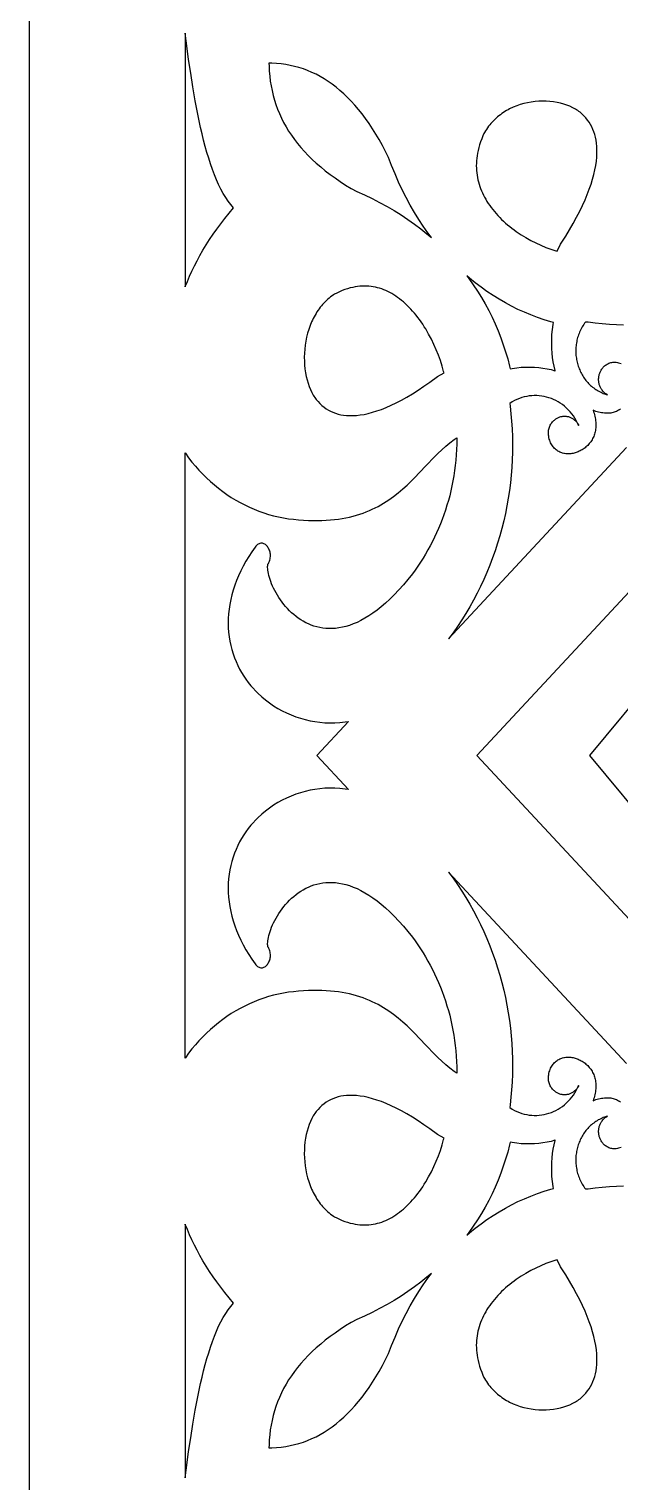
# Model space of a CAD drawing. Extents: x -170 to 170, y -482 to 482.
# Drawn here: x -170 to -56.4, y -290.5 to -11.2 of the extents above; entities that cross this region are included whole.
import ezdxf

# ---------------------------------------------------------------- set-up
doc = ezdxf.new("R2010")
doc.units = 0
doc.header["$MEASUREMENT"] = 0
doc.layers.add('LAYER_1', color=18, linetype='CONTINUOUS')

msp = doc.modelspace()

# ---------------------------------------------------------------- linework, layer by layer
at = {"layer": 'LAYER_1'}
for points in [[(170, -482.5), (170, 482.5), (-170, 482.5), (-170, -482.5)], [(-139.98, -60.67), (-139.58, -59.68), (-139.16, -58.69), (-138.71, -57.69), (-138.22, -56.69), (-137.71, -55.69), (-137.16, -54.68), (-136.58, -53.67), (-135.96, -52.65), (-135.31, -51.64), (-134.63, -50.62), (-133.91, -49.6), (-133.16, -48.58), (-132.37, -47.56), (-131.54, -46.53), (-130.68, -45.51), (-130.95, -45.22), (-131.21, -44.92), (-131.46, -44.6), (-131.71, -44.26), (-132.2, -43.55), (-132.67, -42.78), (-133.12, -41.95), (-133.56, -41.07), (-133.97, -40.15), (-134.37, -39.18), (-134.76, -38.16), (-135.12, -37.1), (-135.48, -36.01), (-135.82, -34.88), (-136.14, -33.72), (-136.45, -32.53), (-136.75, -31.31), (-137.04, -30.07), (-137.31, -28.81), (-137.58, -27.53), (-137.83, -26.23), (-138.07, -24.93), (-138.53, -22.29), (-138.94, -19.63), (-139.33, -16.98), (-139.69, -14.36), (-140, -11.92), (-140, -60.74)], [(-123.88, -18.28), (-123.83, -19.25), (-123.75, -20.2), (-123.63, -21.15), (-123.48, -22.08), (-123.3, -23), (-123.08, -23.9), (-122.83, -24.8), (-122.55, -25.68), (-122.23, -26.56), (-121.88, -27.42), (-121.49, -28.27), (-121.07, -29.11), (-120.61, -29.94), (-120.11, -30.76), (-119.58, -31.57), (-119.01, -32.36), (-118.4, -33.15), (-117.76, -33.93), (-117.07, -34.7), (-116.35, -35.46), (-115.59, -36.21), (-114.79, -36.94), (-113.95, -37.67), (-113.07, -38.39), (-112.16, -39.09), (-111.2, -39.79), (-110.19, -40.47), (-109.15, -41.14), (-108.07, -41.8), (-107, -42.42), (-105.55, -43.05), (-104.07, -43.75), (-102.62, -44.48), (-101.2, -45.25), (-99.83, -46.05), (-98.49, -46.89), (-97.2, -47.75), (-95.94, -48.65), (-94.71, -49.57), (-93.53, -50.53), (-92.68, -51.26), (-93.36, -50.35), (-94.25, -49.07), (-95.11, -47.76), (-95.94, -46.4), (-96.75, -45.01), (-97.52, -43.57), (-98.27, -42.09), (-98.98, -40.57), (-99.66, -39.01), (-100.31, -37.41), (-100.9, -35.86), (-101.47, -34.71), (-102.09, -33.55), (-102.71, -32.42), (-103.35, -31.35), (-103.99, -30.32), (-104.65, -29.33), (-105.31, -28.38), (-105.99, -27.48), (-106.68, -26.62), (-107.37, -25.8), (-108.08, -25.02), (-108.79, -24.29), (-109.52, -23.6), (-110.25, -22.94), (-110.99, -22.33), (-111.74, -21.76), (-112.51, -21.23), (-113.28, -20.73), (-114.06, -20.28), (-114.85, -19.86), (-115.65, -19.48), (-116.46, -19.14), (-117.28, -18.83), (-118.12, -18.56), (-118.96, -18.33), (-119.81, -18.13), (-120.68, -17.97), (-121.56, -17.85), (-122.44, -17.76), (-123.35, -17.71), (-123.89, -17.7)], [(-84.03, -37.91), (-84, -38.36), (-83.96, -38.81), (-83.9, -39.26), (-83.83, -39.69), (-83.74, -40.13), (-83.64, -40.56), (-83.51, -40.98), (-83.38, -41.41), (-83.23, -41.83), (-83.06, -42.25), (-82.88, -42.66), (-82.68, -43.07), (-82.47, -43.48), (-82.24, -43.89), (-81.99, -44.3), (-81.74, -44.7), (-81.46, -45.09), (-81.18, -45.49), (-80.88, -45.88), (-80.56, -46.26), (-80.24, -46.64), (-79.9, -47.01), (-79.54, -47.38), (-79.18, -47.75), (-78.8, -48.1), (-78.41, -48.45), (-78.02, -48.8), (-77.61, -49.14), (-77.19, -49.46), (-76.76, -49.79), (-76.35, -50.08), (-75.44, -50.7), (-74.52, -51.26), (-73.58, -51.79), (-72.63, -52.28), (-71.66, -52.72), (-70.69, -53.13), (-69.72, -53.49), (-68.76, -53.8), (-68.51, -53.87), (-67.86, -52.53), (-66.86, -50.97), (-66.11, -49.74), (-65.41, -48.53), (-64.76, -47.35), (-64.17, -46.2), (-63.63, -45.09), (-63.14, -44), (-62.71, -42.95), (-62.32, -41.93), (-61.98, -40.95), (-61.69, -40), (-61.45, -39.09), (-61.25, -38.21), (-61.09, -37.37), (-60.97, -36.57), (-60.9, -35.81), (-60.86, -35.08), (-60.85, -34.39), (-60.88, -33.73), (-60.94, -33.11), (-61.03, -32.52), (-61.14, -31.96), (-61.28, -31.43), (-61.45, -30.92), (-61.64, -30.44), (-61.86, -29.97), (-62.1, -29.52), (-62.38, -29.08), (-62.68, -28.65), (-63.01, -28.24), (-63.38, -27.83), (-63.76, -27.45), (-63.91, -27.32), (-64.11, -27.16), (-64.32, -27), (-64.54, -26.84), (-64.77, -26.69), (-64.98, -26.56), (-65.52, -26.27), (-66.06, -26.01), (-66.64, -25.78), (-67.24, -25.57), (-67.87, -25.4), (-68.53, -25.25), (-69.2, -25.14), (-69.89, -25.06), (-70.59, -25.01), (-71.31, -25), (-72.03, -25.02), (-72.75, -25.08), (-73.47, -25.18), (-74.19, -25.31), (-74.9, -25.48), (-75.59, -25.68), (-76.28, -25.92), (-76.95, -26.19), (-77.63, -26.51), (-77.92, -26.66), (-78.23, -26.84), (-78.53, -27.02), (-78.83, -27.21), (-79.12, -27.41), (-79.41, -27.62), (-79.69, -27.84), (-79.96, -28.06), (-80.23, -28.29), (-80.49, -28.53), (-80.74, -28.78), (-80.98, -29.03), (-81.22, -29.3), (-81.45, -29.57), (-81.67, -29.85), (-81.89, -30.14), (-82.09, -30.44), (-82.29, -30.74), (-82.48, -31.06), (-82.58, -31.25), (-82.78, -31.7), (-83.01, -32.28), (-83.22, -32.85), (-83.4, -33.4), (-83.56, -33.95), (-83.69, -34.48), (-83.8, -35), (-83.88, -35.51), (-83.95, -36.01), (-84, -36.5), (-84.03, -36.97), (-84.04, -37.44)], [(-85.45, -59.14), (-84.62, -60.32), (-83.82, -61.53), (-83.06, -62.76), (-82.34, -64), (-81.66, -65.27), (-81.02, -66.55), (-80.42, -67.86), (-79.86, -69.17), (-79.34, -70.51), (-78.86, -71.86), (-78.41, -73.22), (-78.01, -74.59), (-77.64, -75.98), (-77.52, -76.49), (-77.13, -76.41), (-76.25, -76.28), (-75.39, -76.19), (-74.54, -76.15), (-73.69, -76.14), (-72.86, -76.17), (-72.04, -76.23), (-71.24, -76.34), (-70.45, -76.47), (-69.68, -76.64), (-68.92, -76.85), (-68.88, -76.86), (-68.89, -76.82), (-69.08, -76), (-69.24, -75.17), (-69.37, -74.32), (-69.46, -73.46), (-69.52, -72.58), (-69.55, -71.68), (-69.54, -70.78), (-69.5, -69.86), (-69.42, -68.93), (-69.3, -67.99), (-69.23, -67.56), (-69.69, -67.43), (-70.99, -67.04), (-72.26, -66.61), (-73.53, -66.13), (-74.79, -65.61), (-76.03, -65.05), (-77.25, -64.44), (-78.46, -63.8), (-79.66, -63.11), (-80.83, -62.38), (-81.99, -61.6), (-83.13, -60.79), (-84.25, -59.93), (-85.36, -59.04), (-85.86, -58.6)], [(-117.09, -75.01), (-117.04, -75.77), (-116.97, -76.51), (-116.86, -77.24), (-116.73, -77.94), (-116.56, -78.62), (-116.37, -79.27), (-116.16, -79.89), (-115.92, -80.47), (-115.64, -81.05), (-115.52, -81.28), (-115.38, -81.53), (-115.24, -81.76), (-115.09, -81.99), (-114.94, -82.21), (-114.82, -82.36), (-114.46, -82.78), (-114.09, -83.17), (-113.7, -83.53), (-113.3, -83.85), (-112.9, -84.15), (-112.48, -84.41), (-112.04, -84.64), (-111.59, -84.85), (-111.12, -85.03), (-110.62, -85.18), (-110.1, -85.31), (-109.56, -85.4), (-108.98, -85.46), (-108.37, -85.49), (-107.72, -85.49), (-107.05, -85.45), (-106.34, -85.36), (-105.59, -85.24), (-104.81, -85.07), (-104, -84.85), (-103.15, -84.59), (-102.27, -84.28), (-101.35, -83.92), (-100.41, -83.5), (-99.43, -83.03), (-98.42, -82.5), (-97.38, -81.92), (-96.32, -81.29), (-95.22, -80.59), (-94.1, -79.84), (-92.95, -79.03), (-91.5, -77.96), (-90.25, -77.26), (-90.32, -76.99), (-90.61, -75.95), (-90.94, -74.91), (-91.32, -73.87), (-91.73, -72.83), (-92.19, -71.8), (-92.68, -70.79), (-93.2, -69.81), (-93.77, -68.82), (-94.05, -68.38), (-94.35, -67.92), (-94.66, -67.47), (-94.97, -67.03), (-95.29, -66.6), (-95.61, -66.19), (-95.95, -65.78), (-96.28, -65.39), (-96.63, -65.01), (-96.98, -64.64), (-97.33, -64.29), (-97.69, -63.95), (-98.05, -63.63), (-98.41, -63.32), (-98.78, -63.03), (-99.16, -62.75), (-99.53, -62.49), (-99.91, -62.25), (-100.29, -62.02), (-100.67, -61.8), (-101.06, -61.61), (-101.45, -61.43), (-101.84, -61.27), (-102.23, -61.12), (-102.63, -60.99), (-103.03, -60.88), (-103.43, -60.78), (-103.84, -60.7), (-104.25, -60.64), (-104.67, -60.59), (-105.1, -60.57), (-105.53, -60.56), (-105.96, -60.57), (-106.41, -60.6), (-106.86, -60.65), (-107.33, -60.72), (-107.8, -60.82), (-108.28, -60.93), (-108.78, -61.08), (-109.28, -61.24), (-109.8, -61.44), (-110.33, -61.66), (-110.87, -61.91), (-111.29, -62.12), (-111.46, -62.23), (-111.76, -62.44), (-112.04, -62.65), (-112.32, -62.87), (-112.59, -63.1), (-112.85, -63.34), (-113.1, -63.59), (-113.35, -63.84), (-113.58, -64.1), (-113.81, -64.37), (-114.04, -64.65), (-114.25, -64.94), (-114.46, -65.23), (-114.66, -65.53), (-114.85, -65.84), (-115.04, -66.15), (-115.22, -66.48), (-115.39, -66.81), (-115.55, -67.14), (-115.69, -67.45), (-115.99, -68.18), (-116.24, -68.9), (-116.46, -69.64), (-116.65, -70.39), (-116.81, -71.15), (-116.93, -71.92), (-117.02, -72.7), (-117.08, -73.47), (-117.1, -74.25)], [(-94.75, -188), (-94.26, -188.77), (-93.79, -189.56), (-93.33, -190.35), (-92.89, -191.16), (-92.46, -191.97), (-92.06, -192.8), (-91.66, -193.65), (-91.29, -194.5), (-90.93, -195.36), (-90.59, -196.24), (-90.27, -197.13), (-89.96, -198.03), (-89.68, -198.94), (-89.41, -199.86), (-89.16, -200.79), (-88.93, -201.73), (-88.72, -202.69), (-88.53, -203.65), (-88.36, -204.63), (-88.21, -205.62), (-88.08, -206.62), (-87.97, -207.63), (-87.89, -208.65), (-87.82, -209.68), (-87.78, -210.73), (-87.76, -211.79), (-87.76, -211.94), (-87.88, -211.86), (-88.29, -211.57), (-89.12, -210.94), (-89.91, -210.29), (-90.67, -209.61), (-91.42, -208.91), (-92.14, -208.19), (-93.6, -206.69), (-95.05, -205.16), (-95.8, -204.38), (-96.57, -203.61), (-97.36, -202.84), (-98.19, -202.09), (-99.05, -201.36), (-99.94, -200.65), (-100.88, -199.98), (-101.38, -199.65), (-101.88, -199.33), (-102.4, -199.02), (-102.93, -198.73), (-103.47, -198.45), (-104.03, -198.18), (-104.6, -197.92), (-105.19, -197.68), (-105.8, -197.45), (-106.42, -197.24), (-107.06, -197.04), (-107.72, -196.86), (-108.4, -196.69), (-109.09, -196.54), (-109.81, -196.41), (-110.55, -196.3), (-111.3, -196.21), (-112.08, -196.13), (-112.88, -196.07), (-113.71, -196.04), (-114.55, -196.02), (-115.42, -196.02), (-116.32, -196.05), (-117.24, -196.09), (-118.19, -196.16), (-119.16, -196.25), (-120.13, -196.37), (-121.1, -196.53), (-122.06, -196.72), (-123.02, -196.94), (-123.96, -197.2), (-124.9, -197.5), (-125.82, -197.83), (-126.74, -198.19), (-127.64, -198.58), (-128.54, -199.01), (-129.42, -199.47), (-130.28, -199.95), (-131.13, -200.47), (-131.97, -201.02), (-132.79, -201.6), (-133.6, -202.21), (-134.38, -202.85), (-135.15, -203.51), (-135.9, -204.21), (-136.63, -204.93), (-137.34, -205.68), (-138.03, -206.46), (-138.69, -207.26), (-139.33, -208.09), (-139.95, -208.95), (-140, -209.02), (-140, -92.65), (-139.95, -92.72), (-139.33, -93.58), (-138.69, -94.41), (-138.03, -95.21), (-137.34, -95.99), (-136.63, -96.74), (-135.9, -97.46), (-135.15, -98.15), (-134.38, -98.82), (-133.6, -99.46), (-132.79, -100.07), (-131.97, -100.65), (-131.13, -101.2), (-130.28, -101.72), (-129.42, -102.2), (-128.54, -102.66), (-127.64, -103.09), (-126.74, -103.48), (-125.82, -103.84), (-124.9, -104.17), (-123.96, -104.47), (-123.02, -104.73), (-122.06, -104.95), (-121.1, -105.14), (-120.13, -105.3), (-119.16, -105.42), (-118.19, -105.51), (-117.24, -105.58), (-116.32, -105.62), (-115.42, -105.65), (-114.55, -105.65), (-113.71, -105.63), (-112.88, -105.6), (-112.08, -105.54), (-111.3, -105.46), (-110.55, -105.37), (-109.81, -105.26), (-109.09, -105.13), (-108.4, -104.98), (-107.72, -104.81), (-107.06, -104.63), (-106.42, -104.43), (-105.8, -104.22), (-105.19, -103.99), (-104.6, -103.75), (-104.03, -103.49), (-103.47, -103.22), (-102.93, -102.94), (-102.4, -102.64), (-101.88, -102.34), (-101.38, -102.02), (-100.88, -101.69), (-99.94, -101.02), (-99.05, -100.31), (-98.19, -99.58), (-97.36, -98.83), (-96.57, -98.06), (-95.8, -97.29), (-95.05, -96.51), (-93.6, -94.98), (-92.14, -93.48), (-91.42, -92.76), (-90.67, -92.06), (-89.91, -91.38), (-89.12, -90.73), (-88.29, -90.1), (-87.88, -89.81), (-87.76, -89.73), (-87.76, -89.88), (-87.78, -90.94), (-87.82, -91.99), (-87.89, -93.02), (-87.97, -94.04), (-88.08, -95.05), (-88.21, -96.05), (-88.36, -97.04), (-88.53, -98.02), (-88.72, -98.98), (-88.93, -99.94), (-89.16, -100.88), (-89.41, -101.81), (-89.68, -102.73), (-89.96, -103.64), (-90.27, -104.54), (-90.59, -105.43), (-90.93, -106.31), (-91.29, -107.17), (-91.66, -108.02), (-92.06, -108.87), (-92.46, -109.7), (-92.89, -110.51), (-93.33, -111.32), (-93.79, -112.11), (-94.26, -112.9), (-94.75, -113.67), (-95.25, -114.42), (-95.77, -115.17), (-96.28, -115.88), (-97.17, -116.98), (-98.06, -118.03), (-98.93, -119.01), (-99.8, -119.92), (-100.65, -120.76), (-101.48, -121.53), (-102.31, -122.24), (-103.12, -122.88), (-103.92, -123.47), (-104.7, -123.99), (-105.47, -124.46), (-106.22, -124.88), (-106.96, -125.24), (-107.69, -125.54), (-108.4, -125.81), (-109.1, -126.02), (-109.78, -126.19), (-110.44, -126.31), (-111.1, -126.39), (-111.73, -126.44), (-112.35, -126.44), (-112.96, -126.41), (-113.56, -126.34), (-114.13, -126.24), (-114.7, -126.11), (-115.25, -125.95), (-115.79, -125.76), (-116.31, -125.54), (-116.81, -125.3), (-117.31, -125.03), (-117.78, -124.74), (-118.25, -124.43), (-118.69, -124.1), (-119.13, -123.75), (-119.54, -123.38), (-119.94, -123), (-120.33, -122.6), (-120.69, -122.19), (-121.04, -121.77), (-121.38, -121.35), (-121.69, -120.91), (-121.99, -120.47), (-122.27, -120.02), (-122.53, -119.58), (-122.77, -119.13), (-123, -118.69), (-123.2, -118.25), (-123.38, -117.82), (-123.55, -117.39), (-123.69, -116.98), (-123.82, -116.58), (-123.92, -116.2), (-124, -115.84), (-124.07, -115.51), (-124.11, -115.2), (-124.14, -114.92), (-124.15, -114.68), (-124.15, -114.47), (-124.14, -114.31), (-124.12, -114.19), (-124.1, -114.12), (-124.09, -114.08), (-124.09, -114.07), (-124.01, -113.94), (-123.9, -113.72), (-123.8, -113.5), (-123.72, -113.27), (-123.67, -113.04), (-123.63, -112.82), (-123.61, -112.59), (-123.61, -112.37), (-123.62, -112.15), (-123.65, -111.94), (-123.69, -111.73), (-123.74, -111.53), (-123.81, -111.33), (-123.89, -111.15), (-123.98, -110.98), (-124.08, -110.81), (-124.2, -110.66), (-124.31, -110.52), (-124.44, -110.4), (-124.57, -110.29), (-124.71, -110.2), (-124.86, -110.13), (-125.01, -110.07), (-125.16, -110.03), (-125.31, -110.02), (-125.47, -110.03), (-125.63, -110.05), (-125.79, -110.11), (-125.94, -110.19), (-126.1, -110.29), (-126.25, -110.42), (-126.4, -110.58), (-126.54, -110.77), (-127.16, -111.66), (-127.76, -112.58), (-128.32, -113.49), (-128.83, -114.41), (-129.3, -115.34), (-129.73, -116.26), (-130.12, -117.18), (-130.46, -118.1), (-130.76, -119.02), (-131.02, -119.94), (-131.24, -120.86), (-131.42, -121.78), (-131.56, -122.69), (-131.66, -123.6), (-131.71, -124.5), (-131.73, -125.4), (-131.71, -126.28), (-131.64, -127.15), (-131.54, -128.01), (-131.41, -128.85), (-131.23, -129.68), (-131.03, -130.48), (-130.79, -131.27), (-130.52, -132.04), (-130.22, -132.78), (-129.89, -133.51), (-129.53, -134.21), (-129.15, -134.89), (-128.74, -135.55), (-128.31, -136.18), (-127.86, -136.8), (-127.37, -137.42), (-126, -138.88), (-125.28, -139.55), (-124.54, -140.16), (-123.78, -140.74), (-122.99, -141.27), (-122.18, -141.77), (-121.35, -142.23), (-120.5, -142.65), (-119.63, -143.03), (-118.74, -143.37), (-117.84, -143.67), (-116.92, -143.93), (-115.99, -144.14), (-115.05, -144.32), (-114.1, -144.44), (-113.15, -144.53), (-112.18, -144.56), (-111.22, -144.55), (-110.24, -144.49), (-109.27, -144.39), (-108.62, -144.28), (-114.71, -150.83), (-108.62, -157.39), (-109.27, -157.28), (-110.24, -157.18), (-111.22, -157.12), (-112.18, -157.11), (-113.15, -157.14), (-114.1, -157.23), (-115.05, -157.35), (-115.99, -157.52), (-116.92, -157.74), (-117.84, -158), (-118.74, -158.3), (-119.63, -158.64), (-120.5, -159.02), (-121.35, -159.44), (-122.18, -159.9), (-122.99, -160.4), (-123.78, -160.93), (-124.54, -161.51), (-125.28, -162.12), (-126, -162.79), (-127.37, -164.25), (-127.86, -164.87), (-128.31, -165.49), (-128.74, -166.12), (-129.15, -166.78), (-129.53, -167.46), (-129.89, -168.16), (-130.22, -168.89), (-130.52, -169.63), (-130.79, -170.4), (-131.03, -171.19), (-131.23, -171.99), (-131.41, -172.82), (-131.54, -173.66), (-131.64, -174.52), (-131.71, -175.39), (-131.73, -176.27), (-131.71, -177.17), (-131.66, -178.07), (-131.56, -178.98), (-131.42, -179.89), (-131.24, -180.81), (-131.02, -181.73), (-130.76, -182.65), (-130.46, -183.57), (-130.12, -184.49), (-129.73, -185.41), (-129.3, -186.33), (-128.83, -187.26), (-128.32, -188.18), (-127.76, -189.09), (-127.16, -190.01), (-126.54, -190.9), (-126.4, -191.09), (-126.25, -191.25), (-126.1, -191.38), (-125.94, -191.48), (-125.79, -191.56), (-125.63, -191.62), (-125.47, -191.64), (-125.31, -191.65), (-125.16, -191.64), (-125.01, -191.6), (-124.86, -191.54), (-124.71, -191.47), (-124.57, -191.38), (-124.44, -191.27), (-124.31, -191.15), (-124.2, -191.01), (-124.08, -190.86), (-123.98, -190.69), (-123.89, -190.52), (-123.81, -190.34), (-123.74, -190.14), (-123.69, -189.94), (-123.65, -189.73), (-123.62, -189.52), (-123.61, -189.3), (-123.61, -189.08), (-123.63, -188.85), (-123.67, -188.63), (-123.72, -188.4), (-123.8, -188.17), (-123.9, -187.95), (-124.01, -187.73), (-124.09, -187.6), (-124.09, -187.59), (-124.1, -187.55), (-124.12, -187.48), (-124.14, -187.36), (-124.15, -187.2), (-124.15, -186.99), (-124.14, -186.75), (-124.11, -186.47), (-124.07, -186.16), (-124, -185.83), (-123.92, -185.47), (-123.82, -185.09), (-123.69, -184.69), (-123.55, -184.28), (-123.38, -183.85), (-123.2, -183.42), (-123, -182.98), (-122.77, -182.54), (-122.53, -182.09), (-122.27, -181.65), (-121.99, -181.2), (-121.69, -180.76), (-121.38, -180.32), (-121.04, -179.9), (-120.69, -179.48), (-120.33, -179.07), (-119.94, -178.67), (-119.54, -178.29), (-119.13, -177.92), (-118.69, -177.57), (-118.25, -177.24), (-117.78, -176.93), (-117.31, -176.64), (-116.81, -176.37), (-116.31, -176.13), (-115.79, -175.91), (-115.25, -175.72), (-114.7, -175.56), (-114.13, -175.43), (-113.56, -175.33), (-112.96, -175.26), (-112.35, -175.23), (-111.73, -175.23), (-111.1, -175.28), (-110.44, -175.36), (-109.78, -175.48), (-109.1, -175.65), (-108.4, -175.86), (-107.69, -176.12), (-106.96, -176.43), (-106.22, -176.79), (-105.47, -177.21), (-104.7, -177.68), (-103.92, -178.2), (-103.12, -178.79), (-102.31, -179.43), (-101.48, -180.14), (-100.65, -180.91), (-99.8, -181.75), (-98.93, -182.66), (-98.06, -183.64), (-97.17, -184.69), (-96.28, -185.79), (-95.77, -186.5), (-95.25, -187.25)], [(-44.3, -193.47), (-45.15, -177.27), (-34.97, -166.32), (-49.37, -166.32), (-62.22, -150.83), (-49.37, -135.35), (-34.97, -135.35), (-45.15, -124.4), (-44.3, -108.2), (-83.94, -150.83)], [(-117.08, -228.2), (-117.02, -228.97), (-116.93, -229.75), (-116.81, -230.52), (-116.65, -231.28), (-116.46, -232.03), (-116.24, -232.77), (-115.99, -233.49), (-115.69, -234.22), (-115.55, -234.53), (-115.39, -234.86), (-115.22, -235.19), (-115.04, -235.51), (-114.85, -235.83), (-114.66, -236.14), (-114.46, -236.44), (-114.25, -236.73), (-114.04, -237.02), (-113.81, -237.3), (-113.58, -237.57), (-113.35, -237.83), (-113.1, -238.08), (-112.85, -238.33), (-112.59, -238.57), (-112.32, -238.8), (-112.04, -239.02), (-111.76, -239.23), (-111.46, -239.44), (-111.29, -239.55), (-110.87, -239.76), (-110.33, -240.01), (-109.8, -240.23), (-109.28, -240.43), (-108.78, -240.59), (-108.28, -240.74), (-107.8, -240.85), (-107.33, -240.95), (-106.86, -241.02), (-106.41, -241.07), (-105.96, -241.1), (-105.53, -241.11), (-105.1, -241.1), (-104.67, -241.08), (-104.25, -241.03), (-103.84, -240.97), (-103.43, -240.89), (-103.03, -240.79), (-102.63, -240.68), (-102.23, -240.55), (-101.84, -240.4), (-101.45, -240.24), (-101.06, -240.06), (-100.67, -239.87), (-100.29, -239.65), (-99.91, -239.42), (-99.53, -239.18), (-99.16, -238.92), (-98.78, -238.64), (-98.41, -238.35), (-98.05, -238.04), (-97.69, -237.72), (-97.33, -237.38), (-96.98, -237.03), (-96.63, -236.66), (-96.28, -236.28), (-95.95, -235.89), (-95.61, -235.48), (-95.29, -235.07), (-94.97, -234.64), (-94.66, -234.2), (-94.35, -233.75), (-94.05, -233.29), (-93.77, -232.84), (-93.2, -231.86), (-92.68, -230.88), (-92.19, -229.87), (-91.73, -228.84), (-91.32, -227.8), (-90.94, -226.76), (-90.61, -225.72), (-90.32, -224.68), (-90.25, -224.41), (-91.5, -223.71), (-92.95, -222.64), (-94.1, -221.83), (-95.22, -221.08), (-96.32, -220.38), (-97.38, -219.75), (-98.42, -219.17), (-99.43, -218.64), (-100.41, -218.17), (-101.35, -217.75), (-102.27, -217.39), (-103.15, -217.08), (-104, -216.82), (-104.81, -216.6), (-105.59, -216.43), (-106.34, -216.31), (-107.05, -216.22), (-107.72, -216.18), (-108.37, -216.18), (-108.98, -216.21), (-109.56, -216.27), (-110.1, -216.36), (-110.62, -216.49), (-111.12, -216.64), (-111.59, -216.82), (-112.04, -217.03), (-112.48, -217.26), (-112.9, -217.52), (-113.3, -217.82), (-113.7, -218.14), (-114.09, -218.5), (-114.46, -218.89), (-114.82, -219.31), (-114.94, -219.46), (-115.09, -219.68), (-115.24, -219.91), (-115.38, -220.14), (-115.52, -220.39), (-115.64, -220.62), (-115.92, -221.2), (-116.16, -221.78), (-116.37, -222.4), (-116.56, -223.05), (-116.73, -223.73), (-116.86, -224.43), (-116.97, -225.16), (-117.04, -225.9), (-117.09, -226.66), (-117.1, -227.42)], [(-85.36, -242.63), (-84.25, -241.74), (-83.13, -240.88), (-81.99, -240.06), (-80.83, -239.29), (-79.66, -238.56), (-78.46, -237.87), (-77.25, -237.23), (-76.03, -236.62), (-74.79, -236.06), (-73.53, -235.54), (-72.26, -235.06), (-70.99, -234.63), (-69.69, -234.24), (-69.23, -234.11), (-69.3, -233.68), (-69.42, -232.74), (-69.5, -231.81), (-69.54, -230.89), (-69.55, -229.99), (-69.52, -229.09), (-69.46, -228.21), (-69.37, -227.35), (-69.24, -226.5), (-69.08, -225.67), (-68.89, -224.85), (-68.88, -224.81), (-68.92, -224.82), (-69.68, -225.03), (-70.45, -225.2), (-71.24, -225.33), (-72.04, -225.44), (-72.86, -225.5), (-73.69, -225.53), (-74.54, -225.52), (-75.39, -225.48), (-76.25, -225.39), (-77.13, -225.26), (-77.52, -225.18), (-77.64, -225.69), (-78.01, -227.08), (-78.41, -228.45), (-78.86, -229.81), (-79.34, -231.16), (-79.86, -232.5), (-80.42, -233.81), (-81.02, -235.12), (-81.66, -236.4), (-82.34, -237.67), (-83.06, -238.91), (-83.82, -240.14), (-84.62, -241.35), (-85.45, -242.53), (-85.86, -243.07)], [(-139.69, -287.31), (-139.33, -284.69), (-138.94, -282.04), (-138.53, -279.38), (-138.07, -276.74), (-137.83, -275.44), (-137.58, -274.14), (-137.31, -272.86), (-137.04, -271.6), (-136.75, -270.36), (-136.45, -269.14), (-136.14, -267.95), (-135.82, -266.79), (-135.48, -265.66), (-135.12, -264.57), (-134.76, -263.51), (-134.37, -262.49), (-133.97, -261.52), (-133.56, -260.59), (-133.12, -259.72), (-132.67, -258.89), (-132.2, -258.12), (-131.71, -257.41), (-131.46, -257.07), (-131.21, -256.75), (-130.95, -256.45), (-130.68, -256.16), (-131.54, -255.14), (-132.37, -254.11), (-133.16, -253.09), (-133.91, -252.07), (-134.63, -251.05), (-135.31, -250.03), (-135.96, -249.02), (-136.58, -248), (-137.16, -246.99), (-137.71, -245.98), (-138.22, -244.98), (-138.71, -243.98), (-139.16, -242.98), (-139.58, -241.99), (-139.98, -241), (-140, -240.93), (-140, -289.75)], [(-84.03, -264.7), (-84, -265.17), (-83.95, -265.66), (-83.88, -266.16), (-83.8, -266.67), (-83.69, -267.19), (-83.56, -267.72), (-83.4, -268.27), (-83.22, -268.82), (-83.01, -269.39), (-82.78, -269.97), (-82.58, -270.42), (-82.48, -270.61), (-82.29, -270.93), (-82.09, -271.23), (-81.89, -271.53), (-81.67, -271.82), (-81.45, -272.1), (-81.22, -272.37), (-80.98, -272.64), (-80.74, -272.89), (-80.49, -273.14), (-80.23, -273.38), (-79.96, -273.61), (-79.69, -273.83), (-79.41, -274.05), (-79.12, -274.26), (-78.83, -274.46), (-78.53, -274.65), (-78.23, -274.83), (-77.92, -275.01), (-77.63, -275.16), (-76.95, -275.48), (-76.28, -275.75), (-75.59, -275.99), (-74.9, -276.19), (-74.19, -276.36), (-73.47, -276.49), (-72.75, -276.59), (-72.03, -276.65), (-71.31, -276.67), (-70.59, -276.66), (-69.89, -276.61), (-69.2, -276.53), (-68.53, -276.42), (-67.87, -276.27), (-67.24, -276.1), (-66.64, -275.89), (-66.06, -275.66), (-65.52, -275.4), (-64.98, -275.11), (-64.77, -274.98), (-64.54, -274.83), (-64.32, -274.67), (-64.11, -274.51), (-63.91, -274.35), (-63.76, -274.22), (-63.38, -273.84), (-63.01, -273.43), (-62.68, -273.02), (-62.38, -272.59), (-62.1, -272.15), (-61.86, -271.7), (-61.64, -271.23), (-61.45, -270.75), (-61.28, -270.24), (-61.14, -269.71), (-61.03, -269.15), (-60.94, -268.56), (-60.88, -267.94), (-60.85, -267.28), (-60.86, -266.59), (-60.9, -265.86), (-60.97, -265.1), (-61.09, -264.3), (-61.25, -263.46), (-61.45, -262.58), (-61.69, -261.67), (-61.98, -260.72), (-62.32, -259.74), (-62.71, -258.72), (-63.14, -257.67), (-63.63, -256.58), (-64.17, -255.47), (-64.76, -254.32), (-65.41, -253.14), (-66.11, -251.93), (-66.86, -250.7), (-67.86, -249.14), (-68.51, -247.8), (-68.76, -247.87), (-69.72, -248.18), (-70.69, -248.54), (-71.66, -248.95), (-72.63, -249.39), (-73.58, -249.88), (-74.52, -250.41), (-75.44, -250.97), (-76.35, -251.59), (-76.76, -251.88), (-77.19, -252.21), (-77.61, -252.53), (-78.02, -252.87), (-78.41, -253.21), (-78.8, -253.57), (-79.18, -253.92), (-79.54, -254.29), (-79.9, -254.65), (-80.24, -255.03), (-80.56, -255.41), (-80.88, -255.79), (-81.18, -256.18), (-81.46, -256.58), (-81.74, -256.97), (-81.99, -257.37), (-82.24, -257.78), (-82.47, -258.19), (-82.68, -258.6), (-82.88, -259.01), (-83.06, -259.42), (-83.23, -259.84), (-83.38, -260.26), (-83.51, -260.69), (-83.64, -261.11), (-83.74, -261.54), (-83.83, -261.98), (-83.9, -262.41), (-83.96, -262.86), (-84, -263.31), (-84.03, -263.76), (-84.04, -264.23)], [(-123.35, -283.96), (-122.44, -283.91), (-121.56, -283.82), (-120.68, -283.7), (-119.81, -283.54), (-118.96, -283.34), (-118.12, -283.11), (-117.28, -282.84), (-116.46, -282.53), (-115.65, -282.19), (-114.85, -281.81), (-114.06, -281.39), (-113.28, -280.94), (-112.51, -280.44), (-111.74, -279.91), (-110.99, -279.34), (-110.25, -278.73), (-109.52, -278.07), (-108.79, -277.38), (-108.08, -276.65), (-107.37, -275.87), (-106.68, -275.05), (-105.99, -274.19), (-105.31, -273.29), (-104.65, -272.34), (-103.99, -271.35), (-103.35, -270.32), (-102.71, -269.25), (-102.09, -268.12), (-101.47, -266.96), (-100.9, -265.81), (-100.31, -264.26), (-99.66, -262.66), (-98.98, -261.1), (-98.27, -259.58), (-97.52, -258.1), (-96.75, -256.66), (-95.94, -255.27), (-95.11, -253.91), (-94.25, -252.6), (-93.36, -251.32), (-92.68, -250.41), (-93.53, -251.14), (-94.71, -252.1), (-95.94, -253.02), (-97.2, -253.92), (-98.49, -254.78), (-99.83, -255.62), (-101.2, -256.42), (-102.62, -257.19), (-104.07, -257.92), (-105.55, -258.62), (-107, -259.25), (-108.07, -259.87), (-109.15, -260.53), (-110.19, -261.2), (-111.2, -261.88), (-112.16, -262.58), (-113.07, -263.28), (-113.95, -264), (-114.79, -264.73), (-115.59, -265.46), (-116.35, -266.21), (-117.07, -266.97), (-117.76, -267.74), (-118.4, -268.52), (-119.01, -269.31), (-119.58, -270.1), (-120.11, -270.91), (-120.61, -271.73), (-121.07, -272.56), (-121.49, -273.4), (-121.88, -274.25), (-122.23, -275.11), (-122.55, -275.99), (-122.83, -276.87), (-123.08, -277.77), (-123.3, -278.67), (-123.48, -279.59), (-123.63, -280.52), (-123.75, -281.47), (-123.83, -282.42), (-123.88, -283.39), (-123.89, -283.97)]]:
    msp.add_lwpolyline(points, close=True, dxfattribs=at)
for points in [[(-55.72, -68.06), (-57.1, -68.03), (-58.47, -67.97), (-59.84, -67.86), (-61.21, -67.72), (-62.57, -67.53), (-63.05, -67.49), (-63.22, -67.72), (-63.39, -67.96), (-63.54, -68.2), (-63.69, -68.44), (-63.83, -68.68), (-63.96, -68.93), (-64.08, -69.18), (-64.19, -69.43), (-64.3, -69.69), (-64.39, -69.95), (-64.48, -70.2), (-64.56, -70.46), (-64.63, -70.73), (-64.69, -70.99), (-64.75, -71.25), (-64.8, -71.52), (-64.84, -71.78), (-64.87, -72.05), (-64.89, -72.32), (-64.91, -72.58), (-64.92, -72.85), (-64.92, -73.12), (-64.91, -73.38), (-64.9, -73.65), (-64.88, -73.91), (-64.85, -74.17), (-64.81, -74.44), (-64.77, -74.7), (-64.72, -74.96), (-64.66, -75.21), (-64.59, -75.47), (-64.52, -75.72), (-64.44, -75.97), (-64.36, -76.22), (-64.26, -76.46), (-64.16, -76.7), (-64.06, -76.94), (-63.94, -77.18), (-63.82, -77.41), (-63.7, -77.64), (-63.56, -77.86), (-63.42, -78.08), (-63.28, -78.3), (-63.13, -78.51), (-62.97, -78.71), (-62.8, -78.91), (-62.63, -79.11), (-62.46, -79.3), (-62.27, -79.49), (-62.08, -79.67), (-61.89, -79.84), (-61.69, -80.01), (-61.48, -80.17), (-61.27, -80.32), (-61.05, -80.47), (-60.83, -80.61), (-60.6, -80.74), (-60.36, -80.87), (-60.12, -80.99), (-59.88, -81.1), (-59.63, -81.21), (-59.37, -81.3), (-59.11, -81.39), (-58.84, -81.47), (-59.04, -81.35), (-59.25, -81.21), (-59.44, -81.05), (-59.63, -80.87), (-59.74, -80.75), (-59.84, -80.62), (-59.94, -80.49), (-60.02, -80.35), (-60.1, -80.21), (-60.18, -80.07), (-60.25, -79.93), (-60.31, -79.78), (-60.36, -79.63), (-60.41, -79.48), (-60.44, -79.33), (-60.48, -79.17), (-60.5, -79.01), (-60.52, -78.86), (-60.53, -78.7), (-60.53, -78.54), (-60.53, -78.38), (-60.52, -78.22), (-60.5, -78.07), (-60.48, -77.91), (-60.45, -77.75), (-60.41, -77.6), (-60.36, -77.45), (-60.31, -77.3), (-60.25, -77.15), (-60.18, -77), (-60.11, -76.86), (-60.03, -76.72), (-59.94, -76.58), (-59.84, -76.45), (-59.74, -76.32), (-59.63, -76.19), (-59.5, -76.06), (-59.37, -75.93), (-59.23, -75.81), (-59.08, -75.69), (-58.92, -75.59), (-58.76, -75.5), (-58.58, -75.42), (-58.4, -75.35), (-58.21, -75.3), (-58.02, -75.25), (-57.81, -75.23), (-57.6, -75.21), (-57.38, -75.21), (-57.16, -75.23), (-56.93, -75.26), (-56.7, -75.31), (-56.45, -75.39), (-56.22, -75.47)], [(-56.32, -84.22), (-56.51, -84.35), (-56.7, -84.46), (-56.9, -84.56), (-57.11, -84.66), (-57.32, -84.75), (-57.53, -84.82), (-57.76, -84.88), (-57.98, -84.94), (-58.21, -84.98), (-58.45, -85.01), (-58.69, -85.03), (-58.93, -85.03), (-59.18, -85.02), (-59.43, -85), (-59.71, -84.97), (-59.99, -84.93), (-60.26, -84.88), (-60.53, -84.81), (-60.8, -84.74), (-61.07, -84.66), (-61.33, -84.56), (-61.58, -84.46), (-61.49, -84.73), (-61.4, -85.01), (-61.32, -85.3), (-61.25, -85.59), (-61.19, -85.88), (-61.14, -86.17), (-61.1, -86.47), (-61.08, -86.77), (-61.06, -87.04), (-61.05, -87.31), (-61.05, -87.57), (-61.07, -87.83), (-61.1, -88.08), (-61.14, -88.33), (-61.19, -88.57), (-61.25, -88.81), (-61.32, -89.04), (-61.39, -89.27), (-61.48, -89.49), (-61.58, -89.71), (-61.69, -89.91), (-61.8, -90.12), (-61.92, -90.31), (-62.05, -90.5), (-62.19, -90.69), (-62.33, -90.87), (-62.48, -91.04), (-62.63, -91.2), (-62.79, -91.36), (-62.96, -91.51), (-63.13, -91.65), (-63.31, -91.78), (-63.49, -91.91), (-63.67, -92.03), (-63.86, -92.14), (-64.05, -92.25), (-64.24, -92.34), (-64.44, -92.43), (-64.64, -92.51), (-64.84, -92.58), (-65.04, -92.65), (-65.24, -92.7), (-65.45, -92.75), (-65.65, -92.79), (-65.85, -92.81), (-66.06, -92.83), (-66.26, -92.84), (-66.46, -92.84), (-66.66, -92.83), (-66.86, -92.81), (-67.06, -92.79), (-67.25, -92.75), (-67.45, -92.7), (-67.63, -92.64), (-67.82, -92.57), (-68, -92.49), (-68.18, -92.4), (-68.35, -92.3), (-68.52, -92.19), (-68.68, -92.07), (-68.83, -91.94), (-68.99, -91.79), (-69.13, -91.64), (-69.27, -91.47), (-69.4, -91.29), (-69.52, -91.1), (-69.64, -90.9), (-69.75, -90.69), (-69.84, -90.46), (-69.93, -90.23), (-70.02, -89.98), (-70.09, -89.71), (-70.13, -89.46), (-70.16, -89.21), (-70.18, -88.97), (-70.18, -88.74), (-70.17, -88.51), (-70.14, -88.29), (-70.1, -88.08), (-70.05, -87.88), (-69.98, -87.68), (-69.91, -87.5), (-69.83, -87.32), (-69.73, -87.15), (-69.63, -86.99), (-69.52, -86.84), (-69.4, -86.69), (-69.27, -86.56), (-69.15, -86.44), (-69.03, -86.33), (-68.91, -86.23), (-68.78, -86.13), (-68.65, -86.04), (-68.51, -85.96), (-68.38, -85.89), (-68.24, -85.83), (-68.1, -85.77), (-67.96, -85.72), (-67.81, -85.68), (-67.67, -85.64), (-67.52, -85.62), (-67.38, -85.6), (-67.23, -85.59), (-67.08, -85.58), (-66.94, -85.59), (-66.79, -85.6), (-66.64, -85.62), (-66.5, -85.65), (-66.35, -85.68), (-66.21, -85.72), (-66.07, -85.77), (-65.93, -85.83), (-65.79, -85.89), (-65.66, -85.97), (-65.53, -86.05), (-65.4, -86.13), (-65.27, -86.23), (-65.15, -86.33), (-65.03, -86.44), (-64.92, -86.56), (-64.75, -86.76), (-64.61, -86.97), (-64.48, -87.19), (-64.36, -87.41), (-64.47, -87.16), (-64.58, -86.91), (-64.71, -86.67), (-64.83, -86.43), (-65.1, -85.97), (-65.39, -85.54), (-65.7, -85.12), (-66.03, -84.73), (-66.38, -84.35), (-66.74, -84), (-67.11, -83.68), (-67.5, -83.37), (-67.9, -83.09), (-68.32, -82.84), (-68.74, -82.6), (-69.18, -82.39), (-69.62, -82.21), (-70.07, -82.05), (-70.53, -81.91), (-71, -81.8), (-71.47, -81.72), (-71.94, -81.66), (-72.42, -81.63), (-72.9, -81.63), (-73.38, -81.65), (-73.86, -81.7), (-74.34, -81.78), (-74.82, -81.89), (-75.29, -82.02), (-75.77, -82.18), (-76.23, -82.38), (-76.69, -82.6), (-77.15, -82.85), (-77.59, -83.13), (-77.55, -83.65), (-77.38, -85.11), (-77.25, -86.58), (-77.15, -88.05), (-77.09, -89.53), (-77.06, -91.01), (-77.07, -92.49), (-77.12, -93.97), (-77.2, -95.45), (-77.32, -96.93), (-77.48, -98.41), (-77.67, -99.89), (-77.89, -101.36), (-78.15, -102.82), (-78.44, -104.28), (-78.77, -105.73), (-79.13, -107.17), (-79.52, -108.61), (-79.95, -110.03), (-80.41, -111.45), (-80.91, -112.85), (-81.44, -114.24), (-82, -115.62), (-82.59, -116.98), (-83.22, -118.32), (-83.88, -119.65), (-84.57, -120.96), (-85.29, -122.26), (-86.05, -123.53), (-86.83, -124.78), (-87.65, -126.01), (-88.5, -127.22), (-89.38, -128.41), (-55.17, -91.61)], [(-55.17, -210.06), (-89.38, -173.26), (-88.5, -174.45), (-87.65, -175.66), (-86.83, -176.89), (-86.05, -178.14), (-85.29, -179.41), (-84.57, -180.71), (-83.88, -182.02), (-83.22, -183.35), (-82.59, -184.69), (-82, -186.05), (-81.44, -187.43), (-80.91, -188.82), (-80.41, -190.22), (-79.95, -191.64), (-79.52, -193.06), (-79.13, -194.5), (-78.77, -195.94), (-78.44, -197.39), (-78.15, -198.85), (-77.89, -200.31), (-77.67, -201.78), (-77.48, -203.26), (-77.32, -204.74), (-77.2, -206.22), (-77.12, -207.7), (-77.07, -209.18), (-77.06, -210.66), (-77.09, -212.14), (-77.15, -213.62), (-77.25, -215.09), (-77.38, -216.56), (-77.55, -218.02), (-77.59, -218.54), (-77.15, -218.82), (-76.69, -219.07), (-76.23, -219.29), (-75.77, -219.49), (-75.29, -219.65), (-74.82, -219.78), (-74.34, -219.89), (-73.86, -219.97), (-73.38, -220.02), (-72.9, -220.04), (-72.42, -220.04), (-71.94, -220.01), (-71.47, -219.95), (-71, -219.87), (-70.53, -219.76), (-70.07, -219.62), (-69.62, -219.46), (-69.18, -219.28), (-68.74, -219.07), (-68.32, -218.83), (-67.9, -218.58), (-67.5, -218.3), (-67.11, -217.99), (-66.74, -217.67), (-66.38, -217.32), (-66.03, -216.94), (-65.7, -216.55), (-65.39, -216.13), (-65.1, -215.7), (-64.83, -215.24), (-64.71, -215), (-64.58, -214.76), (-64.47, -214.51), (-64.36, -214.26), (-64.48, -214.48), (-64.61, -214.7), (-64.75, -214.91), (-64.92, -215.11), (-65.03, -215.23), (-65.15, -215.34), (-65.27, -215.44), (-65.4, -215.54), (-65.53, -215.62), (-65.66, -215.7), (-65.79, -215.78), (-65.93, -215.84), (-66.07, -215.9), (-66.21, -215.95), (-66.35, -215.99), (-66.5, -216.02), (-66.64, -216.05), (-66.79, -216.07), (-66.94, -216.08), (-67.08, -216.09), (-67.23, -216.08), (-67.38, -216.07), (-67.52, -216.05), (-67.67, -216.03), (-67.81, -215.99), (-67.96, -215.95), (-68.1, -215.9), (-68.24, -215.84), (-68.38, -215.78), (-68.51, -215.71), (-68.65, -215.63), (-68.78, -215.54), (-68.91, -215.44), (-69.03, -215.34), (-69.15, -215.23), (-69.27, -215.11), (-69.4, -214.98), (-69.52, -214.83), (-69.63, -214.68), (-69.73, -214.52), (-69.83, -214.35), (-69.91, -214.17), (-69.98, -213.99), (-70.05, -213.79), (-70.1, -213.59), (-70.14, -213.38), (-70.17, -213.16), (-70.18, -212.93), (-70.18, -212.7), (-70.16, -212.46), (-70.13, -212.21), (-70.09, -211.96), (-70.02, -211.69), (-69.93, -211.44), (-69.84, -211.21), (-69.75, -210.98), (-69.64, -210.77), (-69.52, -210.57), (-69.4, -210.38), (-69.27, -210.2), (-69.13, -210.03), (-68.99, -209.88), (-68.83, -209.73), (-68.68, -209.6), (-68.52, -209.48), (-68.35, -209.37), (-68.18, -209.27), (-68, -209.18), (-67.82, -209.1), (-67.63, -209.03), (-67.45, -208.97), (-67.25, -208.92), (-67.06, -208.88), (-66.86, -208.86), (-66.66, -208.84), (-66.46, -208.83), (-66.26, -208.83), (-66.06, -208.84), (-65.85, -208.86), (-65.65, -208.88), (-65.45, -208.92), (-65.24, -208.97), (-65.04, -209.02), (-64.84, -209.08), (-64.64, -209.16), (-64.44, -209.24), (-64.24, -209.33), (-64.05, -209.42), (-63.86, -209.53), (-63.67, -209.64), (-63.49, -209.76), (-63.31, -209.89), (-63.13, -210.02), (-62.96, -210.16), (-62.79, -210.31), (-62.63, -210.47), (-62.48, -210.63), (-62.33, -210.8), (-62.19, -210.98), (-62.05, -211.17), (-61.92, -211.36), (-61.8, -211.55), (-61.69, -211.76), (-61.58, -211.96), (-61.48, -212.18), (-61.39, -212.4), (-61.32, -212.63), (-61.25, -212.86), (-61.19, -213.1), (-61.14, -213.34), (-61.1, -213.59), (-61.07, -213.84), (-61.05, -214.1), (-61.05, -214.36), (-61.06, -214.63), (-61.08, -214.9), (-61.1, -215.2), (-61.14, -215.5), (-61.19, -215.79), (-61.25, -216.08), (-61.32, -216.37), (-61.4, -216.66), (-61.49, -216.94), (-61.58, -217.21), (-61.33, -217.11), (-61.07, -217.01), (-60.8, -216.93), (-60.53, -216.86), (-60.26, -216.79), (-59.99, -216.74), (-59.71, -216.7), (-59.43, -216.67), (-59.18, -216.65), (-58.93, -216.64), (-58.69, -216.64), (-58.45, -216.66), (-58.21, -216.69), (-57.98, -216.73), (-57.76, -216.79), (-57.53, -216.85), (-57.32, -216.92), (-57.11, -217.01), (-56.9, -217.11), (-56.7, -217.21), (-56.51, -217.32), (-56.32, -217.45)], [(-56.22, -226.2), (-56.45, -226.28), (-56.7, -226.36), (-56.93, -226.41), (-57.16, -226.44), (-57.38, -226.46), (-57.6, -226.46), (-57.81, -226.44), (-58.02, -226.42), (-58.21, -226.37), (-58.4, -226.32), (-58.58, -226.25), (-58.76, -226.17), (-58.92, -226.08), (-59.08, -225.98), (-59.23, -225.86), (-59.37, -225.74), (-59.5, -225.61), (-59.63, -225.48), (-59.74, -225.35), (-59.84, -225.22), (-59.94, -225.09), (-60.03, -224.95), (-60.11, -224.81), (-60.18, -224.67), (-60.25, -224.52), (-60.31, -224.37), (-60.36, -224.22), (-60.41, -224.07), (-60.45, -223.92), (-60.48, -223.76), (-60.5, -223.6), (-60.52, -223.45), (-60.53, -223.29), (-60.53, -223.13), (-60.53, -222.97), (-60.52, -222.81), (-60.5, -222.66), (-60.48, -222.5), (-60.44, -222.34), (-60.41, -222.19), (-60.36, -222.04), (-60.31, -221.89), (-60.25, -221.74), (-60.18, -221.6), (-60.1, -221.46), (-60.02, -221.32), (-59.94, -221.18), (-59.84, -221.05), (-59.74, -220.92), (-59.63, -220.8), (-59.44, -220.62), (-59.25, -220.46), (-59.04, -220.32), (-58.84, -220.2), (-59.11, -220.28), (-59.37, -220.37), (-59.63, -220.46), (-59.88, -220.57), (-60.12, -220.68), (-60.36, -220.8), (-60.6, -220.92), (-60.83, -221.06), (-61.05, -221.2), (-61.27, -221.35), (-61.48, -221.5), (-61.69, -221.66), (-61.89, -221.83), (-62.08, -222), (-62.27, -222.18), (-62.46, -222.37), (-62.63, -222.56), (-62.8, -222.76), (-62.97, -222.96), (-63.13, -223.16), (-63.28, -223.37), (-63.42, -223.59), (-63.56, -223.81), (-63.7, -224.03), (-63.82, -224.26), (-63.94, -224.49), (-64.06, -224.73), (-64.16, -224.97), (-64.26, -225.21), (-64.36, -225.45), (-64.44, -225.7), (-64.52, -225.95), (-64.59, -226.2), (-64.66, -226.46), (-64.72, -226.71), (-64.77, -226.97), (-64.81, -227.23), (-64.85, -227.49), (-64.88, -227.76), (-64.9, -228.02), (-64.91, -228.29), (-64.92, -228.55), (-64.92, -228.82), (-64.91, -229.09), (-64.89, -229.35), (-64.87, -229.62), (-64.84, -229.89), (-64.8, -230.15), (-64.75, -230.42), (-64.69, -230.68), (-64.63, -230.94), (-64.56, -231.21), (-64.48, -231.47), (-64.39, -231.72), (-64.3, -231.98), (-64.19, -232.24), (-64.08, -232.49), (-63.96, -232.74), (-63.83, -232.99), (-63.69, -233.23), (-63.54, -233.47), (-63.39, -233.71), (-63.22, -233.95), (-63.05, -234.18), (-62.57, -234.14), (-61.21, -233.95), (-59.84, -233.81), (-58.47, -233.7), (-57.1, -233.64), (-55.72, -233.61)]]:
    msp.add_lwpolyline(points, dxfattribs=at)

doc.saveas('drawing.dxf')
